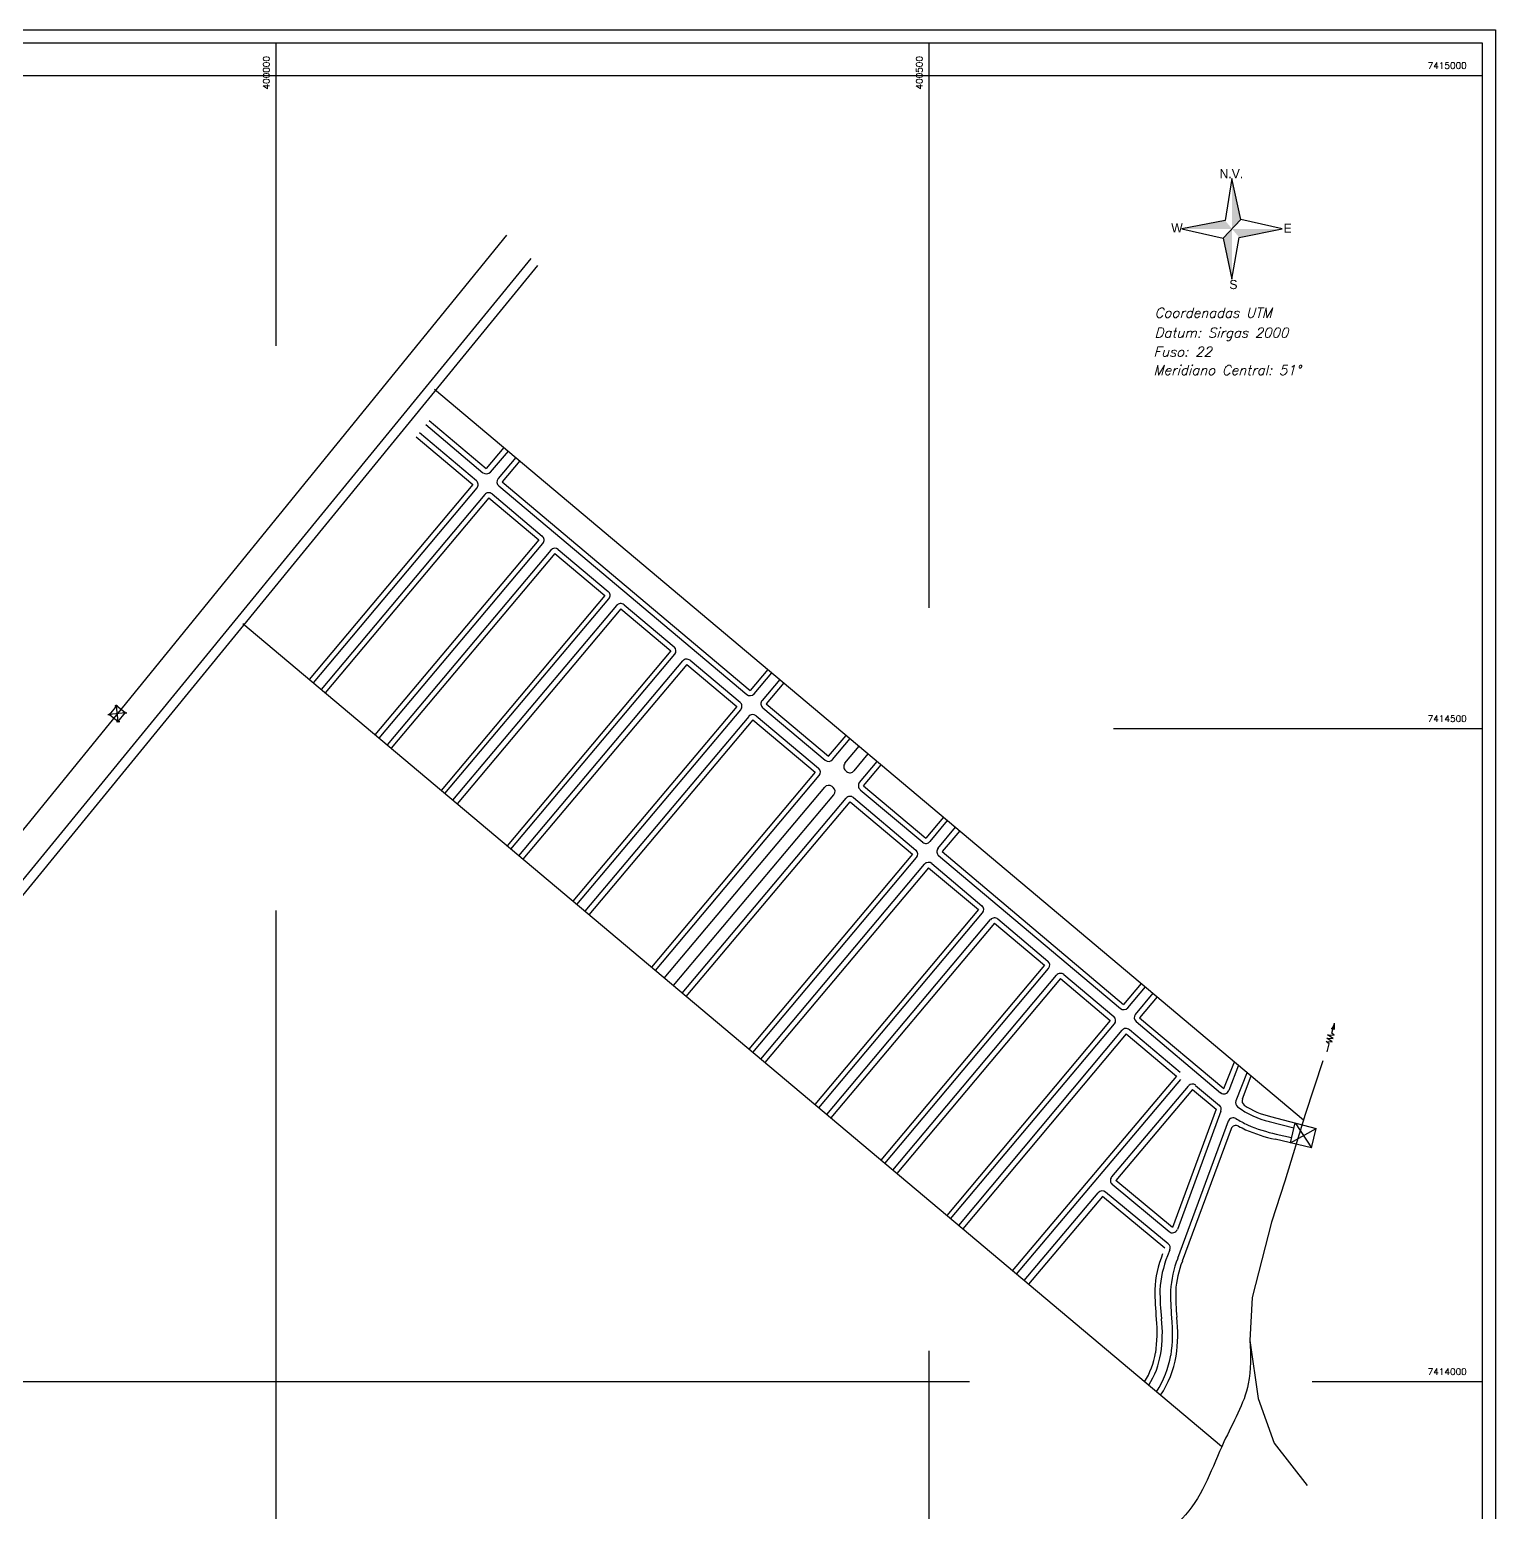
# Model space of a CAD drawing. Header units: millimetres. Extents: x 398670 to 400934, y 7412759 to 7415035.
# Drawn here: x 399811 to 400934, y 7413900 to 7415035 of the extents above; entities that cross this region are included whole.
import ezdxf
from ezdxf.enums import TextEntityAlignment as Align

# ---------------------------------------------------------------- set-up
doc = ezdxf.new("R2010")
doc.units = ezdxf.units.MM
doc.header["$LTSCALE"] = 0.1
for name, color, linetype in [('folha', 7, 'Continuous'), ('Linha estrada', 1, 'Continuous'), ('Linha meio fio', 8, 'Continuous'), ('Linha predial', 1, 'Continuous'), ('linha rio', 4, 'Continuous'), ('LINHAAS', 252, 'Continuous'), ('postes', 2, 'Continuous'), ('Rede elétrica', 5, 'Continuous')]:
    doc.layers.add(name, color=color, linetype=linetype)
doc.styles.add('10mm', font='romans.shx', dxfattribs={"height": 5})

# ---------------------------------------------------------------- blocks, each defined once
blk = doc.blocks.new('A$C74705DF4')
at = {"linetype": 'Continuous'}
h = blk.add_hatch(color=256, dxfattribs=at)
h.paths.add_polyline_path([(0, 0), (6.3, 2.3), (5.3, 3.7)])
h.paths.add_polyline_path([(0, 0), (5.3, 3.7), (4.3, 5.1)])
for p, q in [((26.2, 19), (18.8, 13.8)), ((9.2, 6.5), (0, 0)), ((4.3, 5.1), (0, 0)), ((6.3, 2.3), (4.3, 5.1)), ((14, 5.2), (8.6, 9.8)), ((8.6, 9.8), (9.2, 6.5)), ((16.8, 7.3), (11.8, 12)), ((11.8, 12), (14, 5.2)), ((15, 14.2), (16.8, 7.3)), ((19.9, 9.6), (15, 14.2)), ((18.8, 13.8), (19.9, 9.6))]:
    blk.add_line(p, q, dxfattribs=at)
blk = doc.blocks.new('A$C37251FEB')
at = {"linetype": 'Continuous', "rotation": 214.6845763830416}
blk.add_blockref('A$C74705DF4', (10.9, 30.6), dxfattribs=at)
blk = doc.blocks.new('A$C234672A4')
at = {"linetype": 'Continuous', "xscale": 0.1464505471276849, "yscale": 0.1464505471276849, "zscale": 0.1464505471276849, "rotation": 40.94450576352439}
blk.add_blockref('A$C37251FEB', (1.73, -0.02), dxfattribs=at)
blk = doc.blocks.new('A$C34C77762')
at = {"linetype": 'Continuous', "xscale": 8.006478480000002, "yscale": 8.006478480000002, "zscale": 8.006478480000002, "rotation": 342.585236379697}
blk.add_blockref('A$C234672A4', (-7, 4.2), dxfattribs=at)
blk = doc.blocks.new('POSTE')
blk.add_lwpolyline([(-1.2, 0), (1.2, 0)])
blk.add_circle((0, 0), 0.5)

msp = doc.modelspace()

# ---------------------------------------------------------------- hatches: boundary and pattern name
at = {"linetype": 'Continuous', "ltscale": 0.5}
h = msp.add_hatch(color=256, dxfattribs=at)
h.paths.add_polyline_path([(400731.9, 7414921.1), (400731.9, 7414882.6), (400732, 7414882.5), (400732, 7414882.5), (400738.6, 7414889.6)])
h.paths.add_polyline_path([(400770.4, 7414882.5), (400732, 7414882.5), (400732, 7414882.5), (400737.4, 7414876)])
h.paths.add_polyline_path([(400731.9, 7414882.5), (400725.2, 7414875.4), (400731.9, 7414844)])
h.paths.add_polyline_path([(400726.6, 7414888.9), (400693.4, 7414882.5), (400731.9, 7414882.5), (400731.9, 7414882.6)])

# ---------------------------------------------------------------- linework, layer by layer
for p, q in [((400731.9, 7414921.1), (400726.6, 7414888.9)), ((400738.6, 7414889.6), (400731.9, 7414921.1)), ((400726.6, 7414888.9), (400693.4, 7414882.5)), ((400693.4, 7414882.5), (400725.2, 7414875.4)), ((400738.6, 7414889.6), (400725.2, 7414875.4)), ((400737.4, 7414876), (400770.4, 7414882.5)), ((400770.4, 7414882.5), (400738.6, 7414889.6)), ((400725.2, 7414875.4), (400731.9, 7414844)), ((400731.9, 7414844), (400737.4, 7414876))]:
    msp.add_line(p, q, dxfattribs=at)
for p, q in [((400121.3, 7414759.7), (400786.8, 7414200.3)), ((400724, 7413950.1), (399974.5, 7414580.2)), ((400792.9, 7414178.9), (400796.5, 7414193.7))]:
    msp.add_line(p, q)
for points in [[(400776.7, 7414182.7), (400780.4, 7414198)], [(400780.4, 7414198), (400792.9, 7414178.9)], [(400776.7, 7414182.7), (400796.5, 7414193.7)]]:
    msp.add_lwpolyline(points)
at = {"layer": 'folha', "color": 1}
for p, q in [((398688.9, 7415035), (400933.6, 7415035)), ((400933.6, 7415035), (400933.6, 7412759))]:
    msp.add_line(p, q, dxfattribs=at)
at = {"layer": 'folha', "color": 5}
for p, q in [((398695.3, 7415025), (400923.6, 7415025)), ((400923.6, 7415025), (400923.6, 7412767.9))]:
    msp.add_line(p, q, dxfattribs=at)
at = {"layer": 'Linha estrada'}
for p, q in [((399629, 7414167.6), (400195.3, 7414859.8)), ((399634.3, 7414162.3), (400200.5, 7414854.4))]:
    msp.add_line(p, q, dxfattribs=at)
at = {"layer": 'Linha meio fio'}
for p, q in [((400114.7, 7414732.6), (400158.4, 7414695.8)), ((400109.7, 7414726.5), (400153.3, 7414689.8)), ((400177.6, 7414712.4), (400164, 7414696.3)), ((400183.6, 7414707.4), (400170, 7414691.3)), ((400153.8, 7414684.2), (400028.3, 7414535)), ((400159.8, 7414679.1), (400034.4, 7414529.9)), ((400165.4, 7414679.6), (400203.8, 7414647.3)), ((400170.5, 7414685.7), (400360.4, 7414526.1)), ((400078.8, 7414492.5), (400204.3, 7414641.7)), ((400210.4, 7414636.6), (400084.9, 7414487.4)), ((400216, 7414637.1), (400254.3, 7414604.9)), ((400129.3, 7414450.1), (400254.7, 7414599.3)), ((400135.4, 7414445), (400260.8, 7414594.2)), ((400266.4, 7414594.7), (400304.8, 7414562.4)), ((400179.8, 7414407.6), (400305.3, 7414556.8)), ((400185.9, 7414402.5), (400311.3, 7414551.7)), ((400317, 7414552.2), (400355.3, 7414520)), ((400366.1, 7414526.5), (400379.6, 7414542.6)), ((400385.6, 7414537.5), (400372.1, 7414521.5)), ((400372.6, 7414515.8), (400420.4, 7414475.6)), ((400230.3, 7414365.2), (400355.8, 7414514.3)), ((400361.9, 7414509.2), (400236.3, 7414360.1)), ((400367.5, 7414509.7), (400415.3, 7414469.5)), ((400426.1, 7414476.1), (400439.6, 7414492.2)), ((400435.5, 7414473.4), (400446.5, 7414486.4)), ((400442.5, 7414467.6), (400453.4, 7414480.6)), ((400446.7, 7414458.7), (400460.2, 7414474.8)), ((400290.4, 7414314.7), (400415.8, 7414463.9)), ((400436, 7414467.8), (400436.8, 7414467.1)), ((400297.2, 7414308.9), (400420.1, 7414455)), ((400304.2, 7414303.1), (400427, 7414449.2)), ((400425.7, 7414455.5), (400426.5, 7414454.8)), ((400447.2, 7414453.1), (400495.1, 7414412.9)), ((400311, 7414297.3), (400436.5, 7414446.5)), ((400442.1, 7414447), (400489.9, 7414406.8)), ((400500.7, 7414413.4), (400514.2, 7414429.4)), ((400506.8, 7414408.2), (400520.3, 7414424.3)), ((400507.3, 7414402.6), (400646.5, 7414285.6)), ((400365, 7414251.9), (400490.4, 7414401.2)), ((400371.1, 7414246.8), (400496.5, 7414396)), ((400502.2, 7414396.5), (400540.4, 7414364.3)), ((400415.5, 7414209.5), (400540.9, 7414358.7)), ((400421.6, 7414204.4), (400547, 7414353.6)), ((400552.6, 7414354.1), (400591, 7414321.9)), ((400466.1, 7414167), (400591.5, 7414316.2)), ((400603.2, 7414311.6), (400641.4, 7414279.5)), ((400472.1, 7414161.8), (400597.6, 7414311.1)), ((400652.2, 7414286.1), (400665.7, 7414302.1)), ((400658, 7414281.1), (400671.5, 7414297.2)), ((400516.4, 7414124.6), (400641.9, 7414273.8)), ((400522.8, 7414119.3), (400647.8, 7414268.9)), ((400653.4, 7414269.4), (400692.2, 7414236.8)), ((400658.5, 7414275.5), (400723.2, 7414221.1)), ((400737, 7414242.1), (400729.6, 7414222.7)), ((400743.5, 7414236.7), (400734.9, 7414215)), ((400567, 7414082.1), (400692.7, 7414231.1)), ((400639.8, 7414156.6), (400698.5, 7414226.2)), ((400704.1, 7414226.7), (400722.3, 7414211.4)), ((400723.5, 7414207), (400690.1, 7414116.4)), ((400729.1, 7414199.3), (400690.3, 7414094.2)), ((400760.5, 7414199), (400779.4, 7414194.1)), ((400765.8, 7414189.4), (400777.6, 7414186.7)), ((400572.8, 7414077.2), (400629.5, 7414144.5)), ((400683.1, 7414105.3), (400635.1, 7414145)), ((400683.8, 7414114.7), (400640.3, 7414150.9)), ((400684.3, 7414100.9), (400682.6, 7414096.2))]:
    msp.add_line(p, q, dxfattribs=at)
for centre, radius, start, end in [((400150.7, 7414686.7), 4, 319.9383, 49.9471), ((400161, 7414698.9), 4, 229.9545, 319.9383), ((400173.1, 7414688.7), 4, 139.9572, 229.9545), ((400162.8, 7414676.5), 4, 49.9471, 139.9572), ((400201.2, 7414644.3), 4, 319.9417, 49.9471), ((400213.4, 7414634), 4, 49.9471, 139.9229), ((400251.7, 7414601.9), 4, 319.9459, 49.9471), ((400263.8, 7414591.6), 4, 49.9471, 139.9536), ((400302.2, 7414559.4), 4, 319.9485, 49.9471), ((400314.4, 7414549.1), 4, 49.9471, 139.9532), ((400352.7, 7414516.9), 4, 319.9163, 49.9471), ((400363, 7414529.1), 4, 229.9545, 319.9163), ((400375.2, 7414518.9), 4, 139.925, 229.9545), ((400364.9, 7414506.7), 4, 49.9471, 139.925), ((400423, 7414478.7), 4, 229.9545, 319.9486), ((400438.6, 7414470.8), 4, 139.9375, 229.9471), ((400412.8, 7414466.5), 4, 319.9486, 49.9471), ((400439.4, 7414470.1), 4, 229.9471, 319.9476), ((400449.8, 7414456.2), 4, 139.9502, 229.9545), ((400423.1, 7414452.4), 4, 49.9471, 139.9375), ((400424, 7414451.8), 4, 319.9476, 49.9471), ((400439.5, 7414444), 4, 49.9471, 139.9502), ((400497.6, 7414416), 4, 229.9545, 319.9553), ((400487.4, 7414403.7), 4, 319.9553, 49.9471), ((400509.9, 7414405.7), 4, 139.9364, 229.9545), ((400499.6, 7414393.5), 4, 49.9471, 139.9364), ((400537.9, 7414361.3), 4, 319.9475, 49.9471), ((400550.1, 7414351), 4, 49.9471, 139.9528), ((400588.4, 7414318.8), 4, 319.9664, 49.9471), ((400600.6, 7414308.5), 4, 49.9471, 139.9666), ((400638.8, 7414276.4), 4, 319.9492, 49.9471), ((400649.1, 7414288.7), 4, 229.9545, 319.9492), ((400661.1, 7414278.6), 4, 140.1268, 229.9545), ((400650.8, 7414266.3), 4, 49.9471, 140.1268), ((400701.6, 7414223.7), 4, 49.9471, 139.8473), ((400725.8, 7414224.2), 4, 229.9545, 338.9079), ((400719.7, 7414208.4), 4, 339.7497, 49.9471), ((400738.7, 7414213.5), 4, 158.5039, 232.3347), ((400773.7, 7414258.9), 61.3, 232.3347, 257.626), ((400732.9, 7414197.9), 4, 58.6621, 159.7497), ((400790.4, 7414292.4), 106.6, 238.6621, 244.1343), ((400796.1, 7414321.1), 135.2, 247.2978, 257.0808), ((400642.8, 7414154), 4, 139.8473, 230.2477), ((400632.6, 7414141.9), 4, 50.4543, 139.8473), ((400686.3, 7414117.8), 4, 230.2477, 339.7497), ((400758.1, 7414065.5), 81.5, 157.8804, 176.8107), ((400680.6, 7414102.3), 4, 339.7497, 50.4543), ((400766.2, 7414064.4), 81.5, 158.5389, 176.3396), ((400925.5, 7414072.3), 248.8, 180.5167, 185.593), ((400884.4, 7414067.8), 199.6, 179.3306, 185.4546), ((400574.2, 7414036.9), 104.4, 351.4605, 6.1516), ((400581.5, 7414036.4), 105, 351.0645, 6.8131), ((400614.4, 7414031.5), 63.8, 327.3742, 350.8899), ((400610.4, 7414033.1), 75.8, 327.1795, 350.1168)]:
    msp.add_arc(centre, radius, start, end, dxfattribs=at)
at = {"layer": 'Linha predial'}
for p, q in [((400117.2, 7414735.7), (400160.9, 7414699)), ((400107.1, 7414723.3), (400150.6, 7414686.8)), ((400174.4, 7414715.1), (400160.9, 7414699)), ((400186.7, 7414704.8), (400173.2, 7414688.7)), ((400150.6, 7414686.8), (400025.2, 7414537.6)), ((400173.2, 7414688.7), (400363, 7414529.1)), ((400162.9, 7414676.5), (400037.5, 7414527.3)), ((400162.9, 7414676.5), (400201.2, 7414644.3)), ((400201.2, 7414644.3), (400075.7, 7414495.1)), ((400213.4, 7414634), (400088, 7414484.8)), ((400213.4, 7414634), (400251.7, 7414601.8)), ((400251.7, 7414601.8), (400126.3, 7414452.6)), ((400263.9, 7414591.5), (400138.5, 7414442.3)), ((400263.9, 7414591.5), (400302.2, 7414559.3)), ((400302.2, 7414559.3), (400176.8, 7414410.2)), ((400314.4, 7414549), (400189, 7414399.9)), ((400314.4, 7414549), (400352.7, 7414516.9)), ((400376.5, 7414545.2), (400363, 7414529.1)), ((400388.7, 7414534.9), (400375.2, 7414518.9)), ((400352.7, 7414516.9), (400227.3, 7414367.7)), ((400375.2, 7414518.9), (400423, 7414478.7)), ((400365, 7414506.6), (400239.5, 7414357.4)), ((400365, 7414506.6), (400412.7, 7414466.4)), ((400423, 7414478.7), (400436.5, 7414494.7)), ((400449.8, 7414456.1), (400463.3, 7414472.2)), ((400412.7, 7414466.4), (400287.3, 7414317.2)), ((400449.8, 7414456.1), (400497.6, 7414416)), ((400314.1, 7414294.7), (400439.5, 7414443.9)), ((400439.5, 7414443.9), (400487.3, 7414403.7)), ((400511.1, 7414432), (400497.6, 7414416)), ((400523.4, 7414421.7), (400509.9, 7414405.7)), ((400487.3, 7414403.7), (400361.9, 7414254.5)), ((400509.9, 7414405.7), (400648.9, 7414288.7)), ((400499.6, 7414393.4), (400374.1, 7414244.2)), ((400499.6, 7414393.4), (400537.8, 7414361.3)), ((400537.8, 7414361.3), (400412.4, 7414212.1)), ((400550.1, 7414351), (400424.7, 7414201.8)), ((400550.1, 7414351), (400588.3, 7414318.8)), ((400588.3, 7414318.8), (400463, 7414169.5)), ((400600.6, 7414308.5), (400475.2, 7414159.2)), ((400600.6, 7414308.5), (400638.7, 7414276.5)), ((400662.4, 7414304.8), (400648.9, 7414288.7)), ((400674.7, 7414294.5), (400661.2, 7414278.4)), ((400661.2, 7414278.4), (400725.7, 7414224.2)), ((400638.7, 7414276.5), (400513.5, 7414127.1)), ((400650.9, 7414266.2), (400525.7, 7414116.8)), ((400650.9, 7414266.2), (400689.4, 7414233.8)), ((400725.7, 7414224.2), (400733.8, 7414244.8)), ((400689.4, 7414233.8), (400563.7, 7414084.8)), ((400739.9, 7414216.4), (400746.7, 7414234)), ((400701.7, 7414223.5), (400643, 7414153.9)), ((400701.7, 7414223.5), (400719.7, 7414208.4)), ((400719.7, 7414208.4), (400686.4, 7414118)), ((400761.5, 7414202.9), (400796.5, 7414193.7)), ((400731.2, 7414193.4), (400693.9, 7414092.1)), ((400792.9, 7414178.9), (400764.9, 7414185.5)), ((400686.4, 7414118), (400643, 7414153.9)), ((400632.7, 7414141.7), (400576, 7414074.5)), ((400680.5, 7414102.1), (400632.7, 7414141.7))]:
    msp.add_line(p, q, dxfattribs=at)
for centre, radius, start, end in [((400743.6, 7414214.9), 4, 158.7055, 235.6306), ((400773.7, 7414258.9), 57.3, 235.6306, 257.626), ((400735, 7414192), 4, 61.0937, 159.7569), ((400787.1, 7414286.2), 103.6, 241.0422, 244.4106), ((400796.1, 7414321.1), 139.2, 247.2978, 257.0808), ((400759.9, 7414065.3), 87.3, 158.2651, 176.7106), ((400760.2, 7414065.2), 71.5, 157.9783, 176.6724), ((400914.6, 7414071.5), 241.8, 180.2836, 185.6504), ((400895.1, 7414068.5), 206.3, 179.7613, 185.3753), ((400574.2, 7414036.9), 100.4, 351.4609, 6.1726), ((400581.5, 7414036.4), 108.9, 351.0624, 6.7694), ((400614.3, 7414031.5), 59.8, 327.8744, 350.8503), ((400610.5, 7414033.1), 79.8, 326.8141, 350.1672)]:
    msp.add_arc(centre, radius, start, end, dxfattribs=at)
at = {"layer": 'linha rio'}
msp.add_lwpolyline([(400801.5, 7414245.6), (400788, 7414204.3), (400772.3, 7414153.3), (400762.3, 7414121.9), (400747.4, 7414064.4), (400745.7, 7414031.4), (400751.9, 7413986.9), (400764.1, 7413952.7), (400789.4, 7413920.4)], dxfattribs=at)
msp.add_spline([(400745.7, 7414031.4), (400744.4, 7413998.2), (400725.7, 7413953.7), (400696.4, 7413898), (400675.9, 7413877.6), (400654.5, 7413846.5), (400637, 7413826.4), (400615.6, 7413780.8), (400607.6, 7413773.4), (400599.9, 7413768.3), (400592.9, 7413763)], degree=3, dxfattribs=at)
at = {"layer": 'LINHAAS', "ltscale": 0.1}
for p, q in [((400000, 7414792.9), (400000, 7415025)), ((400500, 7414592.4), (400500, 7415025)), ((398695.3, 7415000), (400923.6, 7415000)), ((400641.1, 7414500), (400923.6, 7414500)), ((400000, 7413180.5), (400000, 7414360.7)), ((400500, 7412767.9), (400500, 7414023.4)), ((399625.5, 7414000), (400531, 7414000)), ((400793.4, 7414000), (400923.6, 7414000))]:
    msp.add_line(p, q, dxfattribs=at)
at = {"layer": 'postes'}
msp.add_line((399884.4, 7414512), (399872.4, 7414510.8), dxfattribs=at)
msp.add_lwpolyline([(399879, 7414505.4), (399884.4, 7414512), (399877.7, 7414517.4), (399872.4, 7414510.8), (399879, 7414505.4), (399877.7, 7414517.4)], dxfattribs=at)
at = {"layer": 'Rede elétrica'}
msp.add_line((400176.4, 7414877.7), (399573, 7414136), dxfattribs=at)

# ---------------------------------------------------------------- block references
at = {"linetype": 'Continuous', "xscale": 0.5998724533071041, "yscale": 0.5998724531382322, "zscale": 0.5998724517732921, "rotation": 341.8390451986032}
msp.add_blockref('A$C34C77762', (400801.2, 7414253.5), dxfattribs=at)
at = {"layer": 'postes'}
for p in [(399877.7, 7414517.4), (399872.4, 7414510.8), (399879, 7414505.4), (399884.4, 7414512)]:
    msp.add_blockref('POSTE', p, dxfattribs=at)

# ---------------------------------------------------------------- texts
at = {"ltscale": 0.1, "style": '10mm'}
for s, p in [('400000', (399995, 7415002)), ('400500', (400495, 7415002))]:
    msp.add_text(s, height=5, rotation=90, dxfattribs=at).set_placement(p, align=Align.CENTER)
for s, p in [('7415000', (400896.7, 7415005)), ('7414500', (400896.7, 7414505)), ('7414000', (400896.7, 7414005))]:
    msp.add_text(s, height=5, dxfattribs=at).set_placement(p, align=Align.CENTER)
at = {"linetype": 'Continuous'}
for s, p in [('N.V.', (400722.4, 7414921.3)), ('W', (400685.4, 7414879.8)), ('E', (400771.4, 7414879.5)), ('S', (400729.9, 7414836.4))]:
    msp.add_text(s, height=6.98, dxfattribs=at).set_placement(p)
at = {"linetype": 'Continuous', "char_height": 7.488, "width": 1051.478, "attachment_point": 1}
for s, insert in [('{\\Fitalict|c0;Coordenadas UTM}', (400672.7, 7414822)), ('{\\Fitalict|c0;Datum: Sirgas 2000}', (400672.7, 7414806.8)), ('{\\Fitalict|c0;Fuso: 22}', (400671.9, 7414792.2)), ('{\\Fitalict|c0;Meridiano Central: 51°}', (400671.9, 7414778.1))]:
    msp.add_mtext(s, dxfattribs=dict(at, insert=insert))

doc.saveas('drawing.dxf')
